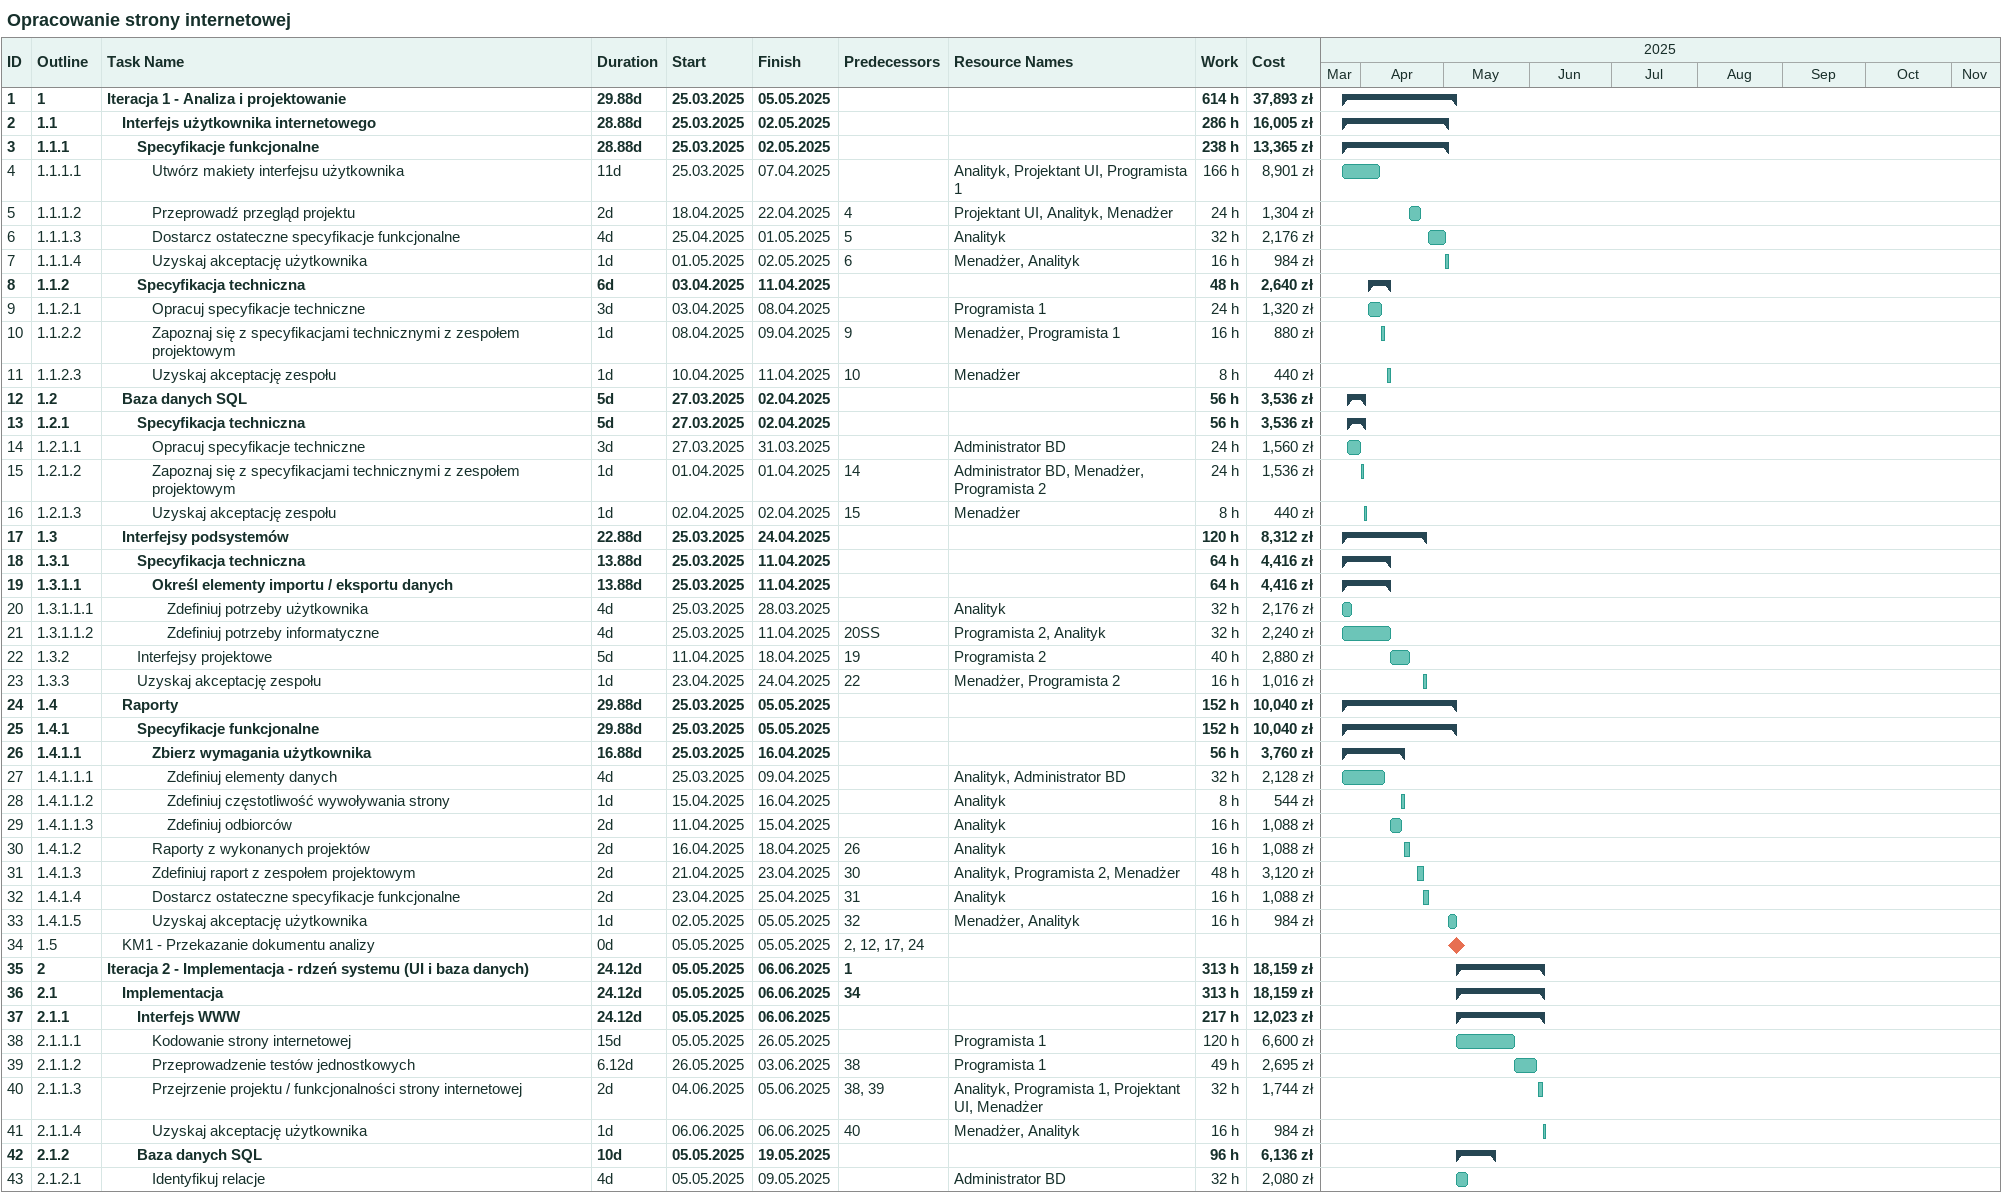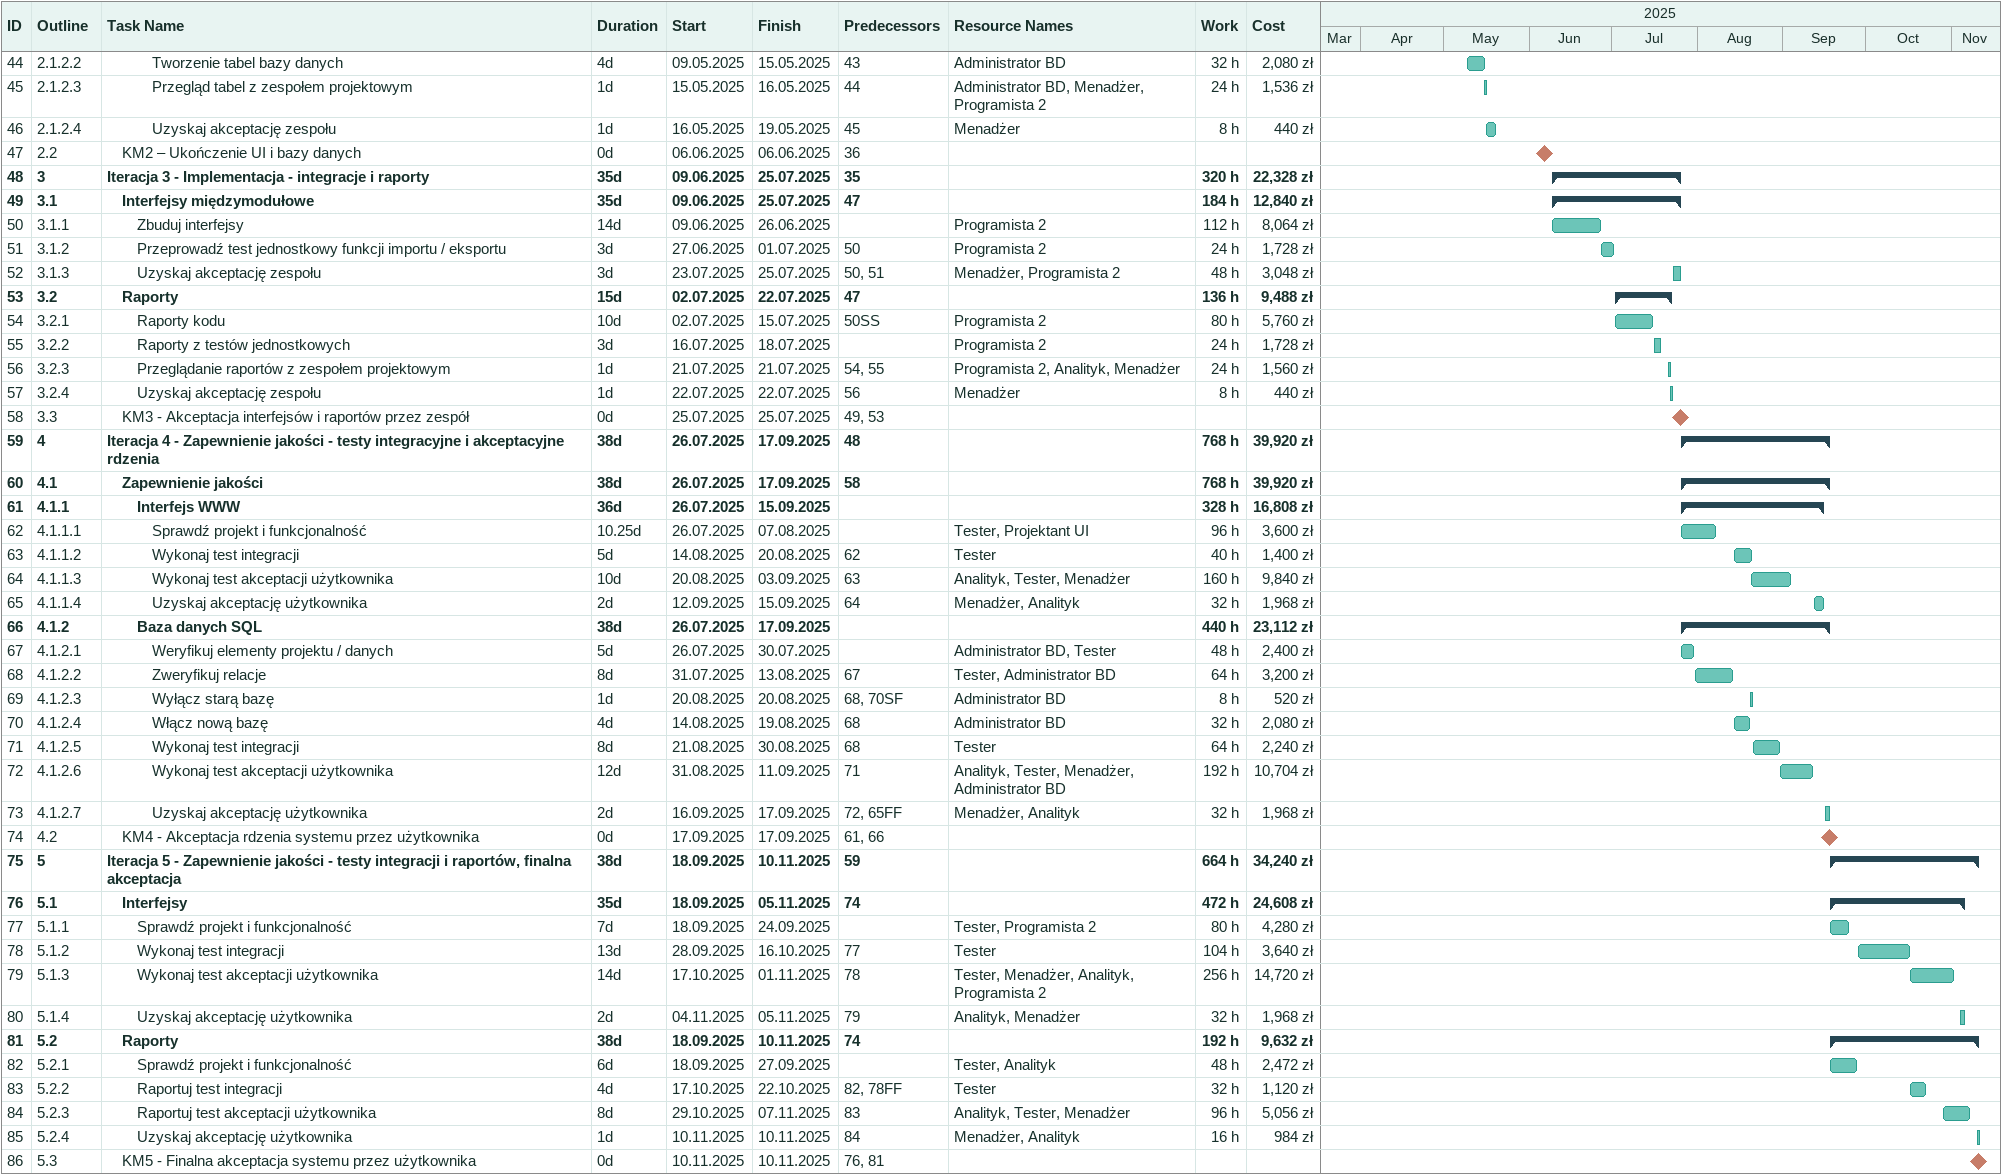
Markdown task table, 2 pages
Opracowanie strony internetowej

| ID | WBS | Task | Duration | Start | Finish | Predecessors | Resources | Work (h) | Cost (zł) |
|---|---|---|---|---|---|---|---|---|---|
| 1 | 1 | **Iteracja 1 - Analiza i projektowanie** | 29.88d | 2025-03-25 | 2025-05-05 |  |  | 614 | 37893 |
| 2 | 1.1 | **Interfejs użytkownika internetowego** | 28.88d | 2025-03-25 | 2025-05-02 |  |  | 286 | 16005 |
| 3 | 1.1.1 | **Specyfikacje funkcjonalne** | 28.88d | 2025-03-25 | 2025-05-02 |  |  | 238 | 13365 |
| 4 | 1.1.1.1 | Utwórz makiety interfejsu użytkownika | 11d | 2025-03-25 | 2025-04-07 |  | Analityk, Projektant UI, Programista 1 | 166 | 8901 |
| 5 | 1.1.1.2 | Przeprowadź przegląd projektu | 2d | 2025-04-18 | 2025-04-22 | 4 | Projektant UI, Analityk, Menadżer | 24 | 1304 |
| 6 | 1.1.1.3 | Dostarcz ostateczne specyfikacje funkcjonalne | 4d | 2025-04-25 | 2025-05-01 | 5 | Analityk | 32 | 2176 |
| 7 | 1.1.1.4 | Uzyskaj akceptację użytkownika | 1d | 2025-05-01 | 2025-05-02 | 6 | Menadżer, Analityk | 16 | 984 |
| 8 | 1.1.2 | **Specyfikacja techniczna** | 6d | 2025-04-03 | 2025-04-11 |  |  | 48 | 2640 |
| 9 | 1.1.2.1 | Opracuj specyfikacje techniczne | 3d | 2025-04-03 | 2025-04-08 |  | Programista 1 | 24 | 1320 |
| 10 | 1.1.2.2 | Zapoznaj się z specyfikacjami technicznymi z zespołem projektowym | 1d | 2025-04-08 | 2025-04-09 | 9 | Menadżer, Programista 1 | 16 | 880 |
| 11 | 1.1.2.3 | Uzyskaj akceptację zespołu | 1d | 2025-04-10 | 2025-04-11 | 10 | Menadżer | 8 | 440 |
| 12 | 1.2 | **Baza danych SQL** | 5d | 2025-03-27 | 2025-04-02 |  |  | 56 | 3536 |
| 13 | 1.2.1 | **Specyfikacja techniczna** | 5d | 2025-03-27 | 2025-04-02 |  |  | 56 | 3536 |
| 14 | 1.2.1.1 | Opracuj specyfikacje techniczne | 3d | 2025-03-27 | 2025-03-31 |  | Administrator BD | 24 | 1560 |
| 15 | 1.2.1.2 | Zapoznaj się z specyfikacjami technicznymi z zespołem projektowym | 1d | 2025-04-01 | 2025-04-01 | 14 | Administrator BD, Menadżer, Programista 2 | 24 | 1536 |
| 16 | 1.2.1.3 | Uzyskaj akceptację zespołu | 1d | 2025-04-02 | 2025-04-02 | 15 | Menadżer | 8 | 440 |
| 17 | 1.3 | **Interfejsy podsystemów** | 22.88d | 2025-03-25 | 2025-04-24 |  |  | 120 | 8312 |
| 18 | 1.3.1 | **Specyfikacja techniczna** | 13.88d | 2025-03-25 | 2025-04-11 |  |  | 64 | 4416 |
| 19 | 1.3.1.1 | **Określ elementy importu / eksportu danych** | 13.88d | 2025-03-25 | 2025-04-11 |  |  | 64 | 4416 |
| 20 | 1.3.1.1.1 | Zdefiniuj potrzeby użytkownika | 4d | 2025-03-25 | 2025-03-28 |  | Analityk | 32 | 2176 |
| 21 | 1.3.1.1.2 | Zdefiniuj potrzeby informatyczne | 4d | 2025-03-25 | 2025-04-11 | 20SS | Programista 2, Analityk | 32 | 2240 |
| 22 | 1.3.2 | Interfejsy projektowe | 5d | 2025-04-11 | 2025-04-18 | 19 | Programista 2 | 40 | 2880 |
| 23 | 1.3.3 | Uzyskaj akceptację zespołu | 1d | 2025-04-23 | 2025-04-24 | 22 | Menadżer, Programista 2 | 16 | 1016 |
| 24 | 1.4 | **Raporty** | 29.88d | 2025-03-25 | 2025-05-05 |  |  | 152 | 10040 |
| 25 | 1.4.1 | **Specyfikacje funkcjonalne** | 29.88d | 2025-03-25 | 2025-05-05 |  |  | 152 | 10040 |
| 26 | 1.4.1.1 | **Zbierz wymagania użytkownika** | 16.88d | 2025-03-25 | 2025-04-16 |  |  | 56 | 3760 |
| 27 | 1.4.1.1.1 | Zdefiniuj elementy danych | 4d | 2025-03-25 | 2025-04-09 |  | Analityk, Administrator BD | 32 | 2128 |
| 28 | 1.4.1.1.2 | Zdefiniuj częstotliwość wywoływania strony | 1d | 2025-04-15 | 2025-04-16 |  | Analityk | 8 | 544 |
| 29 | 1.4.1.1.3 | Zdefiniuj odbiorców | 2d | 2025-04-11 | 2025-04-15 |  | Analityk | 16 | 1088 |
| 30 | 1.4.1.2 | Raporty z wykonanych projektów | 2d | 2025-04-16 | 2025-04-18 | 26 | Analityk | 16 | 1088 |
| 31 | 1.4.1.3 | Zdefiniuj raport z zespołem projektowym | 2d | 2025-04-21 | 2025-04-23 | 30 | Analityk, Programista 2, Menadżer | 48 | 3120 |
| 32 | 1.4.1.4 | Dostarcz ostateczne specyfikacje funkcjonalne | 2d | 2025-04-23 | 2025-04-25 | 31 | Analityk | 16 | 1088 |
| 33 | 1.4.1.5 | Uzyskaj akceptację użytkownika | 1d | 2025-05-02 | 2025-05-05 | 32 | Menadżer, Analityk | 16 | 984 |
| 34 | 1.5 | KM1 - Przekazanie dokumentu analizy | 0d | 2025-05-05 | 2025-05-05 | 2, 12, 17, 24 |  |  |  |
| 35 | 2 | **Iteracja 2 - Implementacja - rdzeń systemu (UI i baza danych)** | 24.12d | 2025-05-05 | 2025-06-06 | 1 |  | 313 | 18159 |
| 36 | 2.1 | **Implementacja** | 24.12d | 2025-05-05 | 2025-06-06 | 34 |  | 313 | 18159 |
| 37 | 2.1.1 | **Interfejs WWW** | 24.12d | 2025-05-05 | 2025-06-06 |  |  | 217 | 12023 |
| 38 | 2.1.1.1 | Kodowanie strony internetowej | 15d | 2025-05-05 | 2025-05-26 |  | Programista 1 | 120 | 6600 |
| 39 | 2.1.1.2 | Przeprowadzenie testów jednostkowych | 6.12d | 2025-05-26 | 2025-06-03 | 38 | Programista 1 | 49 | 2695 |
| 40 | 2.1.1.3 | Przejrzenie projektu / funkcjonalności strony internetowej | 2d | 2025-06-04 | 2025-06-05 | 38, 39 | Analityk, Programista 1, Projektant UI, Menadżer | 32 | 1744 |
| 41 | 2.1.1.4 | Uzyskaj akceptację użytkownika | 1d | 2025-06-06 | 2025-06-06 | 40 | Menadżer, Analityk | 16 | 984 |
| 42 | 2.1.2 | **Baza danych SQL** | 10d | 2025-05-05 | 2025-05-19 |  |  | 96 | 6136 |
| 43 | 2.1.2.1 | Identyfikuj relacje | 4d | 2025-05-05 | 2025-05-09 |  | Administrator BD | 32 | 2080 |
| 44 | 2.1.2.2 | Tworzenie tabel bazy danych | 4d | 2025-05-09 | 2025-05-15 | 43 | Administrator BD | 32 | 2080 |
| 45 | 2.1.2.3 | Przegląd tabel z zespołem projektowym | 1d | 2025-05-15 | 2025-05-16 | 44 | Administrator BD, Menadżer, Programista 2 | 24 | 1536 |
| 46 | 2.1.2.4 | Uzyskaj akceptację zespołu | 1d | 2025-05-16 | 2025-05-19 | 45 | Menadżer | 8 | 440 |
| 47 | 2.2 | KM2 – Ukończenie UI i bazy danych | 0d | 2025-06-06 | 2025-06-06 | 36 |  |  |  |
| 48 | 3 | **Iteracja 3 - Implementacja - integracje i raporty** | 35d | 2025-06-09 | 2025-07-25 | 35 |  | 320 | 22328 |
| 49 | 3.1 | **Interfejsy międzymodułowe** | 35d | 2025-06-09 | 2025-07-25 | 47 |  | 184 | 12840 |
| 50 | 3.1.1 | Zbuduj interfejsy | 14d | 2025-06-09 | 2025-06-26 |  | Programista 2 | 112 | 8064 |
| 51 | 3.1.2 | Przeprowadź test jednostkowy funkcji importu / eksportu | 3d | 2025-06-27 | 2025-07-01 | 50 | Programista 2 | 24 | 1728 |
| 52 | 3.1.3 | Uzyskaj akceptację zespołu | 3d | 2025-07-23 | 2025-07-25 | 50, 51 | Menadżer, Programista 2 | 48 | 3048 |
| 53 | 3.2 | **Raporty** | 15d | 2025-07-02 | 2025-07-22 | 47 |  | 136 | 9488 |
| 54 | 3.2.1 | Raporty kodu | 10d | 2025-07-02 | 2025-07-15 | 50SS | Programista 2 | 80 | 5760 |
| 55 | 3.2.2 | Raporty z testów jednostkowych | 3d | 2025-07-16 | 2025-07-18 |  | Programista 2 | 24 | 1728 |
| 56 | 3.2.3 | Przeglądanie raportów z zespołem projektowym | 1d | 2025-07-21 | 2025-07-21 | 54, 55 | Programista 2, Analityk, Menadżer | 24 | 1560 |
| 57 | 3.2.4 | Uzyskaj akceptację zespołu | 1d | 2025-07-22 | 2025-07-22 | 56 | Menadżer | 8 | 440 |
| 58 | 3.3 | KM3 - Akceptacja interfejsów i raportów przez zespół | 0d | 2025-07-25 | 2025-07-25 | 49, 53 |  |  |  |
| 59 | 4 | **Iteracja 4 - Zapewnienie jakości - testy integracyjne i akceptacyjne rdzenia** | 38d | 2025-07-26 | 2025-09-17 | 48 |  | 768 | 39920 |
| 60 | 4.1 | **Zapewnienie jakości** | 38d | 2025-07-26 | 2025-09-17 | 58 |  | 768 | 39920 |
| 61 | 4.1.1 | **Interfejs WWW** | 36d | 2025-07-26 | 2025-09-15 |  |  | 328 | 16808 |
| 62 | 4.1.1.1 | Sprawdź projekt i funkcjonalność | 10.25d | 2025-07-26 | 2025-08-07 |  | Tester, Projektant UI | 96 | 3600 |
| 63 | 4.1.1.2 | Wykonaj test integracji | 5d | 2025-08-14 | 2025-08-20 | 62 | Tester | 40 | 1400 |
| 64 | 4.1.1.3 | Wykonaj test akceptacji użytkownika | 10d | 2025-08-20 | 2025-09-03 | 63 | Analityk, Tester, Menadżer | 160 | 9840 |
| 65 | 4.1.1.4 | Uzyskaj akceptację użytkownika | 2d | 2025-09-12 | 2025-09-15 | 64 | Menadżer, Analityk | 32 | 1968 |
| 66 | 4.1.2 | **Baza danych SQL** | 38d | 2025-07-26 | 2025-09-17 |  |  | 440 | 23112 |
| 67 | 4.1.2.1 | Weryfikuj elementy projektu / danych | 5d | 2025-07-26 | 2025-07-30 |  | Administrator BD, Tester | 48 | 2400 |
| 68 | 4.1.2.2 | Zweryfikuj relacje | 8d | 2025-07-31 | 2025-08-13 | 67 | Tester, Administrator BD | 64 | 3200 |
| 69 | 4.1.2.3 | Wyłącz starą bazę | 1d | 2025-08-20 | 2025-08-20 | 68, 70SF | Administrator BD | 8 | 520 |
| 70 | 4.1.2.4 | Włącz nową bazę | 4d | 2025-08-14 | 2025-08-19 | 68 | Administrator BD | 32 | 2080 |
| 71 | 4.1.2.5 | Wykonaj test integracji | 8d | 2025-08-21 | 2025-08-30 | 68 | Tester | 64 | 2240 |
| 72 | 4.1.2.6 | Wykonaj test akceptacji użytkownika | 12d | 2025-08-31 | 2025-09-11 | 71 | Analityk, Tester, Menadżer, Administrator BD | 192 | 10704 |
| 73 | 4.1.2.7 | Uzyskaj akceptację użytkownika | 2d | 2025-09-16 | 2025-09-17 | 72, 65FF | Menadżer, Analityk | 32 | 1968 |
| 74 | 4.2 | KM4 - Akceptacja rdzenia systemu przez użytkownika | 0d | 2025-09-17 | 2025-09-17 | 61, 66 |  |  |  |
| 75 | 5 | **Iteracja 5 - Zapewnienie jakości - testy integracji i raportów, finalna akceptacja** | 38d | 2025-09-18 | 2025-11-10 | 59 |  | 664 | 34240 |
| 76 | 5.1 | **Interfejsy** | 35d | 2025-09-18 | 2025-11-05 | 74 |  | 472 | 24608 |
| 77 | 5.1.1 | Sprawdź projekt i funkcjonalność | 7d | 2025-09-18 | 2025-09-24 |  | Tester, Programista 2 | 80 | 4280 |
| 78 | 5.1.2 | Wykonaj test integracji | 13d | 2025-09-28 | 2025-10-16 | 77 | Tester | 104 | 3640 |
| 79 | 5.1.3 | Wykonaj test akceptacji użytkownika | 14d | 2025-10-17 | 2025-11-01 | 78 | Tester, Menadżer, Analityk, Programista 2 | 256 | 14720 |
| 80 | 5.1.4 | Uzyskaj akceptację użytkownika | 2d | 2025-11-04 | 2025-11-05 | 79 | Analityk, Menadżer | 32 | 1968 |
| 81 | 5.2 | **Raporty** | 38d | 2025-09-18 | 2025-11-10 | 74 |  | 192 | 9632 |
| 82 | 5.2.1 | Sprawdź projekt i funkcjonalność | 6d | 2025-09-18 | 2025-09-27 |  | Tester, Analityk | 48 | 2472 |
| 83 | 5.2.2 | Raportuj test integracji | 4d | 2025-10-17 | 2025-10-22 | 82, 78FF | Tester | 32 | 1120 |
| 84 | 5.2.3 | Raportuj test akceptacji użytkownika | 8d | 2025-10-29 | 2025-11-07 | 83 | Analityk, Tester, Menadżer | 96 | 5056 |
| 85 | 5.2.4 | Uzyskaj akceptację użytkownika | 1d | 2025-11-10 | 2025-11-10 | 84 | Menadżer, Analityk | 16 | 984 |
| 86 | 5.3 | KM5 - Finalna akceptacja systemu przez użytkownika | 0d | 2025-11-10 | 2025-11-10 | 76, 81 |  |  |  |
